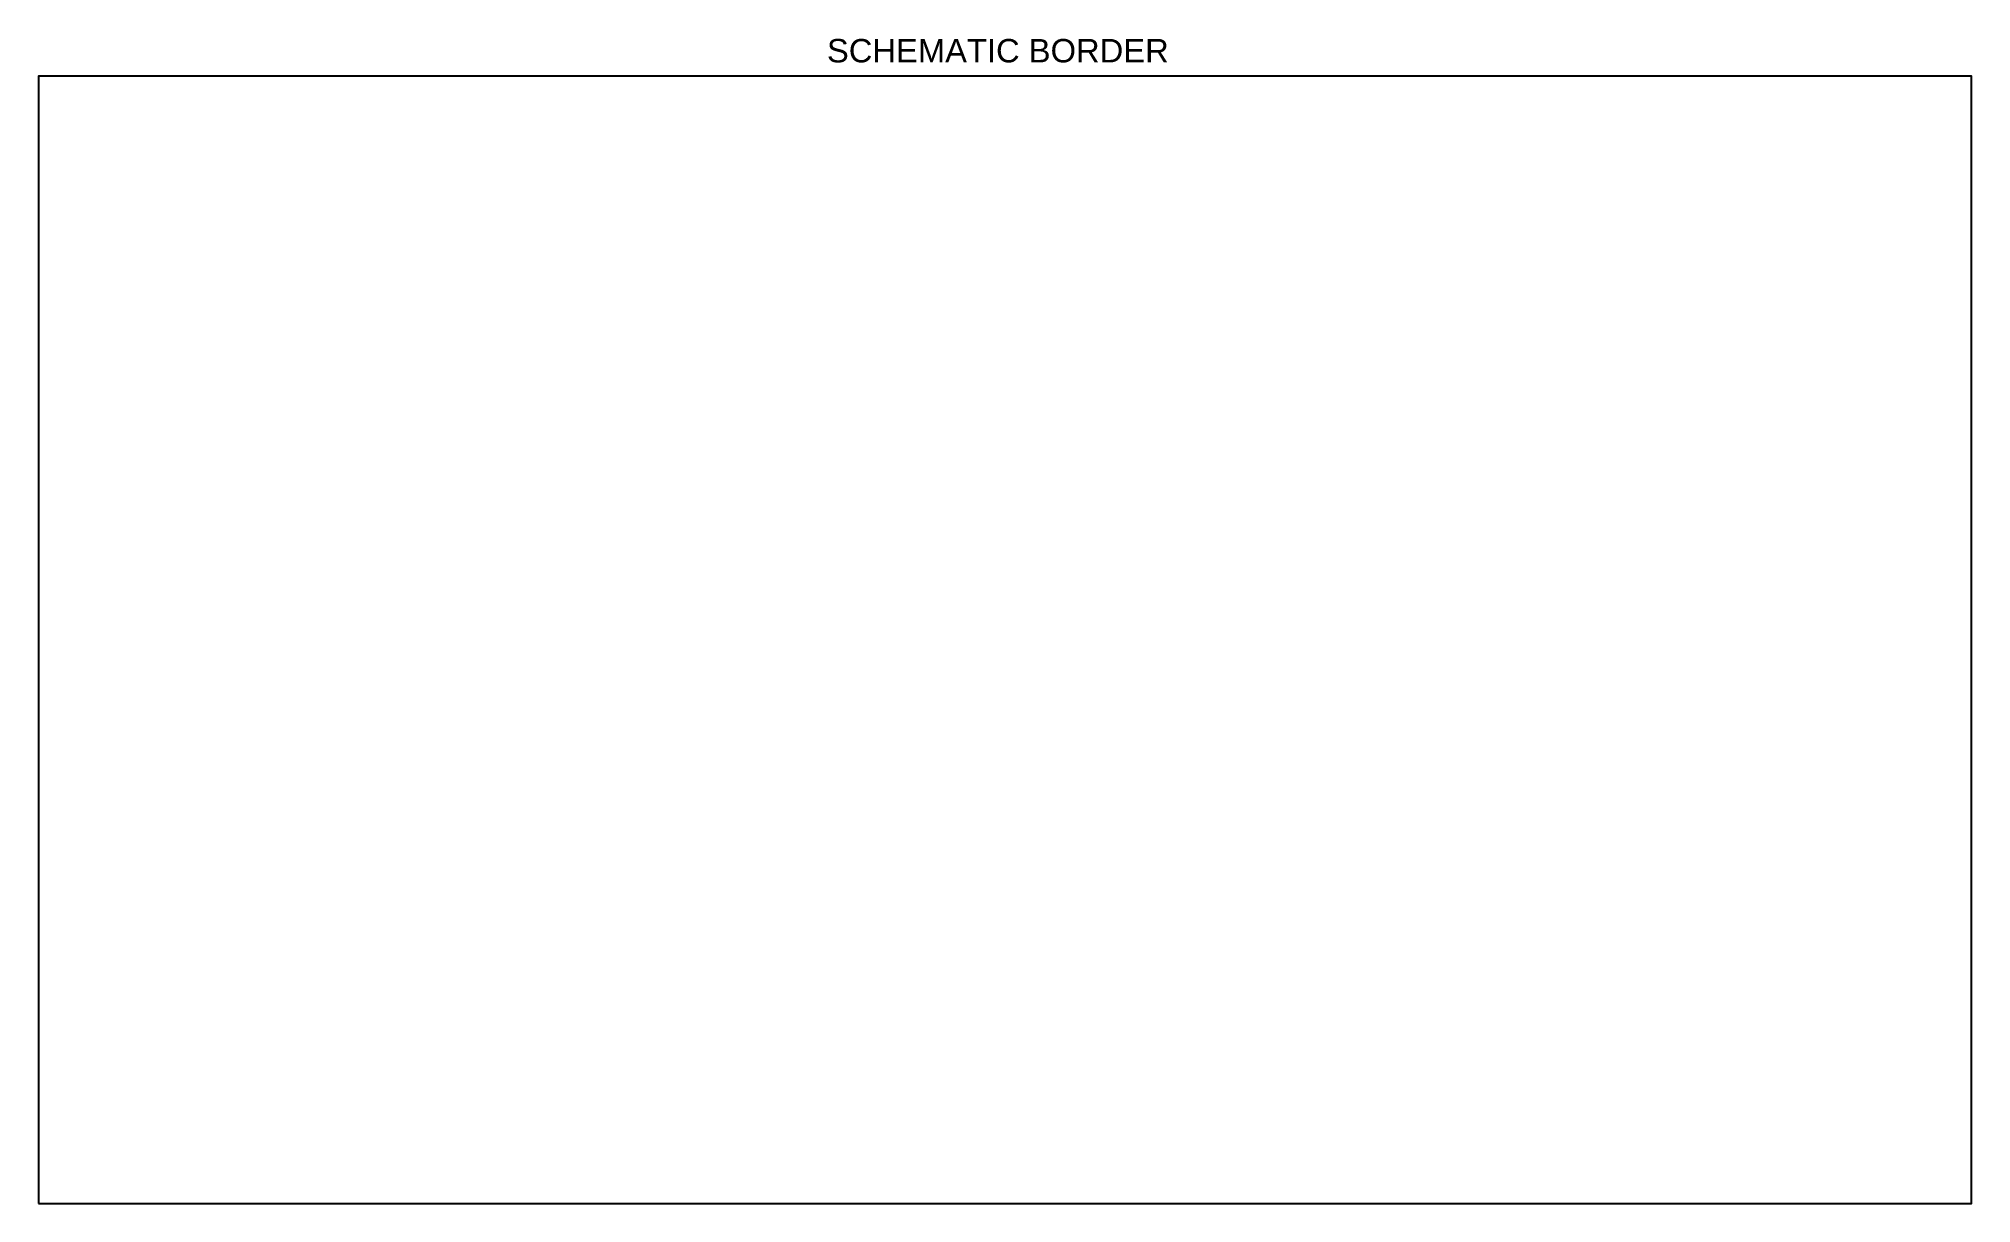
# Model space of a CAD drawing. Header units: inches. Extents: x 0 to 33, y 0 to 19.9.
import ezdxf
from ezdxf.enums import TextEntityAlignment as Align

# ---------------------------------------------------------------- set-up
doc = ezdxf.new("R2010")
doc.units = ezdxf.units.IN
doc.header["$MEASUREMENT"] = 0
doc.layers.add('1_BORDER', color=52, linetype='Continuous', plot=False)
doc.styles.get("Standard").update_dxf_attribs({"font": 'arial.ttf'})

msp = doc.modelspace()

# ---------------------------------------------------------------- linework, layer by layer
at = {"layer": '1_BORDER'}
msp.add_lwpolyline([(0, 0), (33, 0), (33, 19.25), (0, 19.25)], close=True, dxfattribs=at)

# ---------------------------------------------------------------- texts
msp.add_text('SCHEMATIC BORDER', height=0.4, dxfattribs=at).set_placement((16.378, 19.685), align=Align.MIDDLE)

doc.saveas('drawing.dxf')
